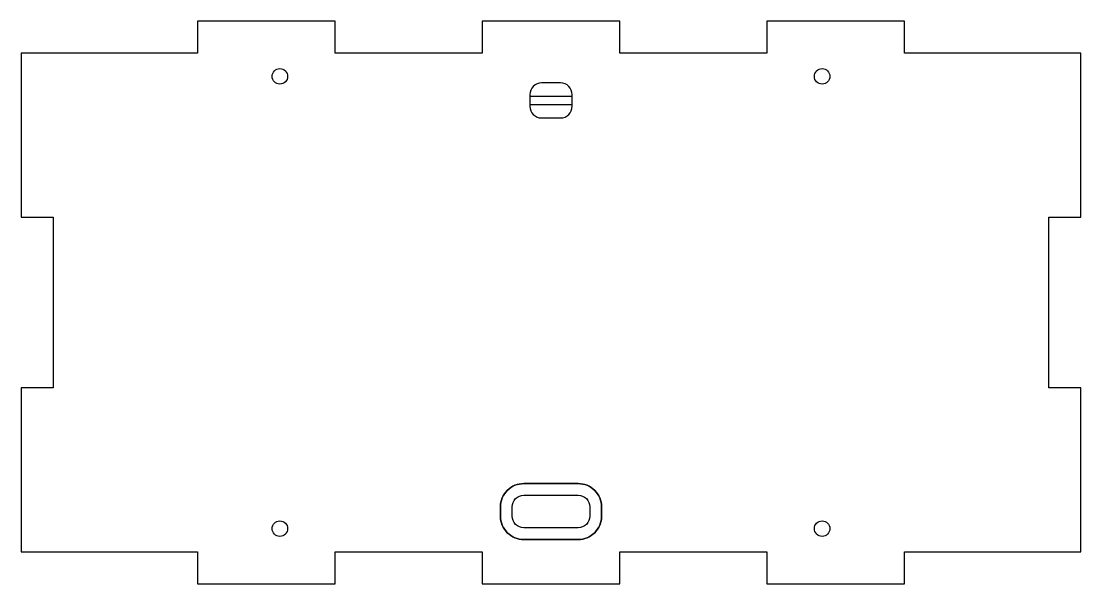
# Model space of a CAD drawing. Header units: millimetres. Extents: x -136 to 0, y 0 to 72.
import ezdxf

# ---------------------------------------------------------------- set-up
doc = ezdxf.new("R2010")
doc.units = ezdxf.units.MM
doc.layers.get('0').update_dxf_attribs({"linetype": 'CONTINUOUS'})

msp = doc.modelspace()

# ---------------------------------------------------------------- linework, layer by layer
for points in [[(-132.3, 25.2), (-136.4, 25.2), (-136.4, 4.1), (-113.69, 4.1), (-113.69, 0), (-95.97, 0), (-95.97, 4.1), (-77.06, 4.1), (-77.06, 0), (-59.34, 0), (-59.34, 4.1), (-40.43, 4.1), (-40.43, 0), (-22.71, 0), (-22.71, 4.1), (0, 4.1), (0, 25.2), (-4.1, 25.2), (-4.1, 47.2), (0, 47.2), (0, 68.3), (-22.71, 68.3), (-22.71, 72.4), (-40.43, 72.4), (-40.43, 68.3), (-59.34, 68.3), (-59.34, 72.4), (-77.06, 72.4), (-77.06, 68.3), (-95.97, 68.3), (-95.97, 72.4), (-113.69, 72.4), (-113.69, 68.3), (-136.4, 68.3), (-136.4, 47.2), (-132.3, 47.2)], [(-65.47, 62.7), (-70.92, 62.7), (-70.92, 61.7), (-65.47, 61.7)]]:
    msp.add_lwpolyline(points, close=True)
for points in [[(-70.92, 61.45, 0.414214), (-69.42, 59.95), (-66.97, 59.95, 0.414214), (-65.47, 61.45), (-65.47, 62.95, 0.414214), (-66.97, 64.45), (-69.42, 64.45, 0.414214), (-70.92, 62.95)], [(-71.7, 12.9), (-64.7, 12.9, -0.414214), (-61.7, 9.9), (-61.7, 8.7, -0.414214), (-64.7, 5.7), (-71.7, 5.7, -0.414214), (-74.7, 8.7), (-74.7, 9.9, -0.414214)], [(-61.7, 9.9, 0.414214), (-64.7, 12.9), (-71.7, 12.9, 0.414214), (-74.7, 9.9), (-74.7, 8.7, 0.414214), (-71.7, 5.7), (-64.7, 5.7, 0.414214), (-61.7, 8.7)], [(-64.7, 7.2), (-71.7, 7.2, -0.414214), (-73.2, 8.7), (-73.2, 9.9, -0.414214), (-71.7, 11.4), (-64.7, 11.4, -0.414214), (-63.2, 9.9), (-63.2, 8.7, -0.414214)]]:
    msp.add_lwpolyline(points, format="xyb", close=True)
for centre in [(-103.1, 65.3), (-33.3, 65.3), (-103.1, 7.1), (-33.3, 7.1)]:
    msp.add_circle(centre, 1)

doc.saveas('drawing.dxf')
